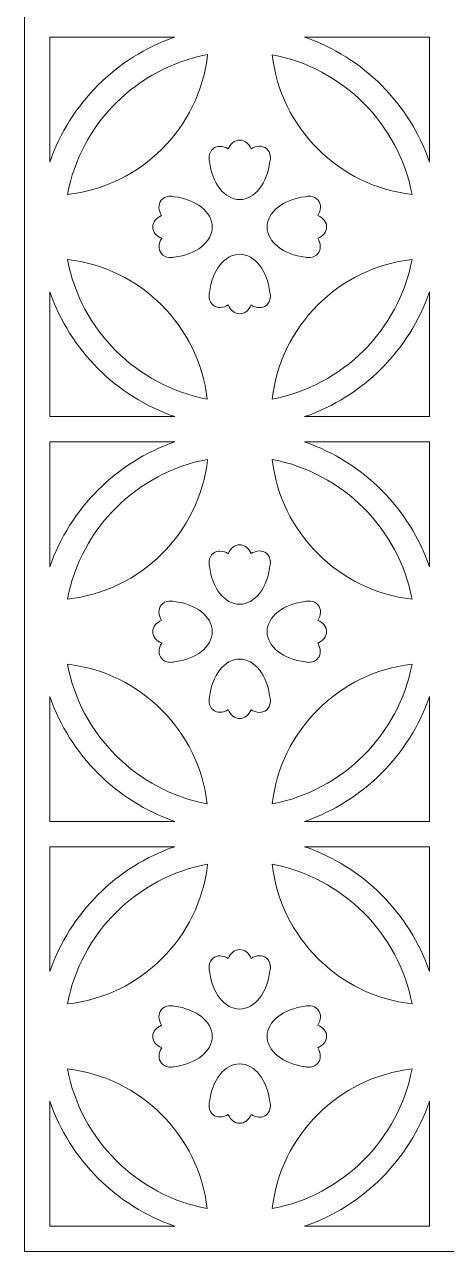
# Model space of a CAD drawing. Header units: centimetres. Extents: x -9.7 to 7.3, y -2.8 to 13.3.
# Drawn here: x -9.68 to -6.92, y -2.77 to 5.29 of the extents above; entities that cross this region are included whole.
import ezdxf

# ---------------------------------------------------------------- set-up
doc = ezdxf.new("R2010")
doc.units = ezdxf.units.CM
doc.header["$MEASUREMENT"] = 0
doc.layers.add('layer 1', color=7, linetype='Continuous')

msp = doc.modelspace()

# ---------------------------------------------------------------- linework, layer by layer
at = {"layer": 'layer 1', "color": 250, "lineweight": 9}
for points, knots in [([(-1.54577, -0.11033), (-1.54577, -0.11033), (-1.54577, -2.76741), (-1.54577, -2.76741), (-1.54577, -2.76741), (-1.54577, -2.76741), (-4.20287, -2.76741), (-4.20287, -2.76741), (-4.20287, -2.76741), (-4.20287, -2.76741), (-4.36892, -2.76741), (-4.36892, -2.76741), (-4.36892, -2.76741), (-4.36892, -2.76741), (-6.8604, -2.76741), (-6.8604, -2.76741), (-6.8604, -2.76741), (-6.8604, -2.76741), (-7.02602, -2.76741), (-7.02602, -2.76741), (-7.02602, -2.76741), (-7.02602, -2.76741), (-9.68355, -2.76741), (-9.68355, -2.76741), (-9.68355, -2.76741), (-9.68355, -2.76741), (-9.68355, -0.11033), (-9.68355, -0.11033), (-9.68355, -0.11033), (-9.68355, -0.11033), (-9.68355, 0.05574), (-9.68355, 0.05574), (-9.68355, 0.05574), (-9.68355, 0.05574), (-9.68355, 2.54675), (-9.68355, 2.54675), (-9.68355, 2.54675), (-9.68355, 2.54675), (-9.68355, 2.71282), (-9.68355, 2.71282), (-9.68355, 2.71282), (-9.68355, 2.71282), (-9.68355, 5.20383), (-9.68355, 5.20383), (-9.68355, 5.20383), (-9.68355, 5.20383), (-9.68355, 5.3699), (-9.68355, 5.3699), (-9.68355, 5.3699), (-9.68355, 5.3699), (-9.68355, 7.86092), (-9.68355, 7.86092), (-9.68355, 7.86092), (-9.68355, 7.86092), (-9.68355, 8.02698), (-9.68355, 8.02698), (-9.68355, 8.02698), (-9.68355, 8.02698), (-9.68355, 10.518), (-9.68355, 10.518), (-9.68355, 10.518), (-9.68355, 10.518), (-9.68355, 10.68406), (-9.68355, 10.68406), (-9.68355, 10.68406), (-9.68355, 10.68406), (-9.68355, 13.34115), (-9.68355, 13.34115), (-9.68355, 13.34115), (-9.68355, 13.34115), (-7.02602, 13.34115), (-7.02602, 13.34115), (-7.02602, 13.34115), (-7.02602, 13.34115), (-6.8604, 13.34115), (-6.8604, 13.34115), (-6.8604, 13.34115), (-6.8604, 13.34115), (-4.36892, 13.34115), (-4.36892, 13.34115), (-4.36892, 13.34115), (-4.36892, 13.34115), (-4.20287, 13.34115), (-4.20287, 13.34115), (-4.20287, 13.34115), (-4.20287, 13.34115), (-1.54577, 13.34115), (-1.54577, 13.34115), (-1.54577, 13.34115), (-1.54577, 13.34115), (-1.54577, 10.68406), (-1.54577, 10.68406), (-1.54577, 10.68406), (-1.54577, 10.68406), (-1.54577, 10.518), (-1.54577, 10.518), (-1.54577, 10.518), (-1.54577, 10.518), (-1.54577, 8.02698), (-1.54577, 8.02698), (-1.54577, 8.02698), (-1.54577, 8.02698), (-1.54577, 7.86092), (-1.54577, 7.86092), (-1.54577, 7.86092), (-1.54577, 7.86092), (-1.54577, 5.3699), (-1.54577, 5.3699), (-1.54577, 5.3699), (-1.54577, 5.3699), (-1.54577, 5.20383), (-1.54577, 5.20383), (-1.54577, 5.20383), (-1.54577, 5.20383), (-1.54577, 2.71282), (-1.54577, 2.71282), (-1.54577, 2.71282), (-1.54577, 2.71282), (-1.54577, 2.54675), (-1.54577, 2.54675), (-1.54577, 2.54675), (-1.54577, 2.54675), (-1.54577, 0.05574), (-1.54577, 0.05574), (-1.54577, 0.05574), (-1.54577, 0.05574), (-1.54577, -0.11033), (-1.54577, -0.11033)], [0, 0, 0, 0, 0.030303, 0.030303, 0.030303, 0.030303, 0.0606061, 0.0606061, 0.0606061, 0.0606061, 0.0909091, 0.0909091, 0.0909091, 0.0909091, 0.1212121, 0.1212121, 0.1212121, 0.1212121, 0.1515152, 0.1515152, 0.1515152, 0.1515152, 0.1818182, 0.1818182, 0.1818182, 0.1818182, 0.2121212, 0.2121212, 0.2121212, 0.2121212, 0.2424242, 0.2424242, 0.2424242, 0.2424242, 0.2727273, 0.2727273, 0.2727273, 0.2727273, 0.3030303, 0.3030303, 0.3030303, 0.3030303, 0.3333333, 0.3333333, 0.3333333, 0.3333333, 0.3636364, 0.3636364, 0.3636364, 0.3636364, 0.3939394, 0.3939394, 0.3939394, 0.3939394, 0.4242424, 0.4242424, 0.4242424, 0.4242424, 0.4545455, 0.4545455, 0.4545455, 0.4545455, 0.4848485, 0.4848485, 0.4848485, 0.4848485, 0.5151515, 0.5151515, 0.5151515, 0.5151515, 0.5454545, 0.5454545, 0.5454545, 0.5454545, 0.5757576, 0.5757576, 0.5757576, 0.5757576, 0.6060606, 0.6060606, 0.6060606, 0.6060606, 0.6363636, 0.6363636, 0.6363636, 0.6363636, 0.6666667, 0.6666667, 0.6666667, 0.6666667, 0.6969697, 0.6969697, 0.6969697, 0.6969697, 0.7272727, 0.7272727, 0.7272727, 0.7272727, 0.7575758, 0.7575758, 0.7575758, 0.7575758, 0.7878788, 0.7878788, 0.7878788, 0.7878788, 0.8181818, 0.8181818, 0.8181818, 0.8181818, 0.8484848, 0.8484848, 0.8484848, 0.8484848, 0.8787879, 0.8787879, 0.8787879, 0.8787879, 0.9090909, 0.9090909, 0.9090909, 0.9090909, 0.9393939, 0.9393939, 0.9393939, 0.9393939, 1, 1, 1, 1]), ([(-9.51748, 4.3844), (-9.38548, 4.76736), (-9.08102, 5.07184), (-8.69805, 5.20383), (-8.69805, 5.20383), (-8.69805, 5.20383), (-9.51748, 5.20383), (-9.51748, 5.20383), (-9.51748, 5.20383), (-9.51748, 5.20383), (-9.51748, 4.3844), (-9.51748, 4.3844)], [0, 0, 0, 0, 0.25, 0.25, 0.25, 0.25, 0.5, 0.5, 0.5, 0.5, 1, 1, 1, 1]), ([(-7.84598, 5.20383), (-7.46292, 5.07181), (-7.15842, 4.76723), (-7.02646, 4.38414), (-7.02646, 4.38414), (-7.02646, 4.38414), (-7.02646, 5.20383), (-7.02646, 5.20383), (-7.02646, 5.20383), (-7.02646, 5.20383), (-7.84598, 5.20383), (-7.84598, 5.20383)], [0, 0, 0, 0, 0.25, 0.25, 0.25, 0.25, 0.5, 0.5, 0.5, 0.5, 1, 1, 1, 1]), ([(-9.40255, 4.17169), (-9.31468, 4.63538), (-8.94627, 5.00296), (-8.48213, 5.08955), (-8.48213, 5.08955), (-8.53544, 4.60838), (-8.921, 4.22366), (-9.40255, 4.17169)], [0, 0, 0, 0, 0.3333333, 0.3333333, 0.3333333, 0.3333333, 1, 1, 1, 1]), ([(-8.05823, 5.08886), (-7.59593, 5.0011), (-7.22922, 4.63443), (-7.14146, 4.17211), (-7.14146, 4.17211), (-7.62111, 4.22558), (-8.00476, 4.60922), (-8.05823, 5.08886)], [0, 0, 0, 0, 0.3333333, 0.3333333, 0.3333333, 0.3333333, 1, 1, 1, 1]), ([(-8.47034, 4.38816), (-8.47277, 4.39862), (-8.47361, 4.40899), (-8.47291, 4.41892), (-8.47291, 4.41892), (-8.47291, 4.41892), (-8.47307, 4.42231), (-8.47307, 4.42231), (-8.47307, 4.42231), (-8.47307, 4.42231), (-8.47261, 4.42231), (-8.47261, 4.42231), (-8.47261, 4.42231), (-8.47046, 4.44212), (-8.46186, 4.45985), (-8.44686, 4.47197), (-8.44686, 4.47197), (-8.4201, 4.49359), (-8.38037, 4.49142), (-8.34658, 4.46986), (-8.34658, 4.46986), (-8.33289, 4.50473), (-8.30461, 4.52873), (-8.27198, 4.52873), (-8.27198, 4.52873), (-8.2396, 4.52873), (-8.21156, 4.50511), (-8.19777, 4.47067), (-8.19777, 4.47067), (-8.16384, 4.49266), (-8.12379, 4.49502), (-8.09684, 4.47319), (-8.09684, 4.47319), (-8.08151, 4.46084), (-8.07293, 4.44263), (-8.07101, 4.42231), (-8.07101, 4.42231), (-8.07101, 4.42231), (-8.07089, 4.42231), (-8.07089, 4.42231), (-8.07089, 4.42231), (-8.07089, 4.42231), (-8.07093, 4.42153), (-8.07093, 4.42153), (-8.07093, 4.42153), (-8.07, 4.41082), (-8.07091, 4.39958), (-8.07367, 4.38824), (-8.07367, 4.38824), (-8.09051, 4.24607), (-8.17289, 4.13811), (-8.27198, 4.13811), (-8.27198, 4.13811), (-8.37105, 4.13811), (-8.45345, 4.24605), (-8.47034, 4.38816)], [0, 0, 0, 0, 0.0666667, 0.0666667, 0.0666667, 0.0666667, 0.1333333, 0.1333333, 0.1333333, 0.1333333, 0.2, 0.2, 0.2, 0.2, 0.2666667, 0.2666667, 0.2666667, 0.2666667, 0.3333333, 0.3333333, 0.3333333, 0.3333333, 0.4, 0.4, 0.4, 0.4, 0.4666667, 0.4666667, 0.4666667, 0.4666667, 0.5333333, 0.5333333, 0.5333333, 0.5333333, 0.6, 0.6, 0.6, 0.6, 0.6666667, 0.6666667, 0.6666667, 0.6666667, 0.7333333, 0.7333333, 0.7333333, 0.7333333, 0.8, 0.8, 0.8, 0.8, 0.8666667, 0.8666667, 0.8666667, 0.8666667, 1, 1, 1, 1]), ([(-8.70171, 3.75985), (-8.71217, 3.75742), (-8.72254, 3.75658), (-8.73247, 3.75728), (-8.73247, 3.75728), (-8.73247, 3.75728), (-8.73586, 3.75712), (-8.73586, 3.75712), (-8.73586, 3.75712), (-8.73586, 3.75712), (-8.73586, 3.75758), (-8.73586, 3.75758), (-8.73586, 3.75758), (-8.75567, 3.75973), (-8.77339, 3.76832), (-8.78552, 3.78333), (-8.78552, 3.78333), (-8.80714, 3.81009), (-8.80497, 3.84982), (-8.78341, 3.88361), (-8.78341, 3.88361), (-8.81828, 3.89729), (-8.84227, 3.92558), (-8.84227, 3.95821), (-8.84227, 3.95821), (-8.84227, 3.99059), (-8.81866, 4.01863), (-8.78422, 4.03242), (-8.78422, 4.03242), (-8.80621, 4.06635), (-8.80857, 4.1064), (-8.78674, 4.13335), (-8.78674, 4.13335), (-8.77438, 4.14868), (-8.75618, 4.15725), (-8.73586, 4.15918), (-8.73586, 4.15918), (-8.73586, 4.15918), (-8.73586, 4.1593), (-8.73586, 4.1593), (-8.73586, 4.1593), (-8.73586, 4.1593), (-8.73508, 4.15926), (-8.73508, 4.15926), (-8.73508, 4.15926), (-8.72437, 4.16018), (-8.71313, 4.15927), (-8.70179, 4.15652), (-8.70179, 4.15652), (-8.55962, 4.13967), (-8.45166, 4.0573), (-8.45166, 3.95821), (-8.45166, 3.95821), (-8.45166, 3.85914), (-8.55959, 3.77673), (-8.70171, 3.75985)], [0, 0, 0, 0, 0.0666667, 0.0666667, 0.0666667, 0.0666667, 0.1333333, 0.1333333, 0.1333333, 0.1333333, 0.2, 0.2, 0.2, 0.2, 0.2666667, 0.2666667, 0.2666667, 0.2666667, 0.3333333, 0.3333333, 0.3333333, 0.3333333, 0.4, 0.4, 0.4, 0.4, 0.4666667, 0.4666667, 0.4666667, 0.4666667, 0.5333333, 0.5333333, 0.5333333, 0.5333333, 0.6, 0.6, 0.6, 0.6, 0.6666667, 0.6666667, 0.6666667, 0.6666667, 0.7333333, 0.7333333, 0.7333333, 0.7333333, 0.8, 0.8, 0.8, 0.8, 0.8666667, 0.8666667, 0.8666667, 0.8666667, 1, 1, 1, 1]), ([(-7.84203, 3.75985), (-7.83157, 3.75742), (-7.8212, 3.75658), (-7.81127, 3.75728), (-7.81127, 3.75728), (-7.81127, 3.75728), (-7.80788, 3.75712), (-7.80788, 3.75712), (-7.80788, 3.75712), (-7.80788, 3.75712), (-7.80788, 3.75758), (-7.80788, 3.75758), (-7.80788, 3.75758), (-7.78807, 3.75973), (-7.77034, 3.76832), (-7.75822, 3.78333), (-7.75822, 3.78333), (-7.73659, 3.81009), (-7.73876, 3.84982), (-7.76033, 3.88361), (-7.76033, 3.88361), (-7.72546, 3.89729), (-7.70146, 3.92558), (-7.70146, 3.95821), (-7.70146, 3.95821), (-7.70146, 3.99059), (-7.72508, 4.01863), (-7.75952, 4.03242), (-7.75952, 4.03242), (-7.73753, 4.06635), (-7.73517, 4.1064), (-7.757, 4.13335), (-7.757, 4.13335), (-7.76935, 4.14868), (-7.78756, 4.15725), (-7.80788, 4.15918), (-7.80788, 4.15918), (-7.80788, 4.15918), (-7.80788, 4.1593), (-7.80788, 4.1593), (-7.80788, 4.1593), (-7.80788, 4.1593), (-7.80866, 4.15926), (-7.80866, 4.15926), (-7.80866, 4.15926), (-7.81936, 4.16018), (-7.83061, 4.15927), (-7.84195, 4.15652), (-7.84195, 4.15652), (-7.98412, 4.13967), (-8.09207, 4.0573), (-8.09207, 3.95821), (-8.09207, 3.95821), (-8.09207, 3.85914), (-7.98414, 3.77673), (-7.84203, 3.75985)], [0, 0, 0, 0, 0.0666667, 0.0666667, 0.0666667, 0.0666667, 0.1333333, 0.1333333, 0.1333333, 0.1333333, 0.2, 0.2, 0.2, 0.2, 0.2666667, 0.2666667, 0.2666667, 0.2666667, 0.3333333, 0.3333333, 0.3333333, 0.3333333, 0.4, 0.4, 0.4, 0.4, 0.4666667, 0.4666667, 0.4666667, 0.4666667, 0.5333333, 0.5333333, 0.5333333, 0.5333333, 0.6, 0.6, 0.6, 0.6, 0.6666667, 0.6666667, 0.6666667, 0.6666667, 0.7333333, 0.7333333, 0.7333333, 0.7333333, 0.8, 0.8, 0.8, 0.8, 0.8666667, 0.8666667, 0.8666667, 0.8666667, 1, 1, 1, 1]), ([(-8.48571, 2.82783), (-8.94801, 2.91562), (-9.3147, 3.28226), (-9.40247, 3.74459), (-9.40247, 3.74459), (-8.92281, 3.69112), (-8.53917, 3.30748), (-8.48571, 2.82783)], [0, 0, 0, 0, 0.3333333, 0.3333333, 0.3333333, 0.3333333, 1, 1, 1, 1]), ([(-8.47034, 3.52848), (-8.47277, 3.51802), (-8.47361, 3.50765), (-8.47291, 3.49772), (-8.47291, 3.49772), (-8.47291, 3.49772), (-8.47307, 3.49433), (-8.47307, 3.49433), (-8.47307, 3.49433), (-8.47307, 3.49433), (-8.47261, 3.49433), (-8.47261, 3.49433), (-8.47261, 3.49433), (-8.47046, 3.47452), (-8.46186, 3.45679), (-8.44686, 3.44467), (-8.44686, 3.44467), (-8.4201, 3.42305), (-8.38037, 3.42522), (-8.34658, 3.44678), (-8.34658, 3.44678), (-8.33289, 3.41191), (-8.30461, 3.38791), (-8.27198, 3.38791), (-8.27198, 3.38791), (-8.2396, 3.38791), (-8.21156, 3.41153), (-8.19777, 3.44597), (-8.19777, 3.44597), (-8.16384, 3.42398), (-8.12379, 3.42162), (-8.09684, 3.44345), (-8.09684, 3.44345), (-8.08151, 3.4558), (-8.07293, 3.47401), (-8.07101, 3.49433), (-8.07101, 3.49433), (-8.07101, 3.49433), (-8.07089, 3.49433), (-8.07089, 3.49433), (-8.07089, 3.49433), (-8.07089, 3.49433), (-8.07093, 3.49511), (-8.07093, 3.49511), (-8.07093, 3.49511), (-8.07, 3.50582), (-8.07091, 3.51706), (-8.07367, 3.5284), (-8.07367, 3.5284), (-8.09051, 3.67057), (-8.17289, 3.77853), (-8.27198, 3.77853), (-8.27198, 3.77853), (-8.37105, 3.77853), (-8.45345, 3.67059), (-8.47034, 3.52848)], [0, 0, 0, 0, 0.0666667, 0.0666667, 0.0666667, 0.0666667, 0.1333333, 0.1333333, 0.1333333, 0.1333333, 0.2, 0.2, 0.2, 0.2, 0.2666667, 0.2666667, 0.2666667, 0.2666667, 0.3333333, 0.3333333, 0.3333333, 0.3333333, 0.4, 0.4, 0.4, 0.4, 0.4666667, 0.4666667, 0.4666667, 0.4666667, 0.5333333, 0.5333333, 0.5333333, 0.5333333, 0.6, 0.6, 0.6, 0.6, 0.6666667, 0.6666667, 0.6666667, 0.6666667, 0.7333333, 0.7333333, 0.7333333, 0.7333333, 0.8, 0.8, 0.8, 0.8, 0.8666667, 0.8666667, 0.8666667, 0.8666667, 1, 1, 1, 1]), ([(-7.14146, 3.74459), (-7.22924, 3.28228), (-7.59589, 2.91558), (-8.05823, 2.82782), (-8.05823, 2.82782), (-8.00476, 3.30746), (-7.62111, 3.69113), (-7.14146, 3.74459)], [0, 0, 0, 0, 0.3333333, 0.3333333, 0.3333333, 0.3333333, 1, 1, 1, 1]), ([(-8.69779, 2.71282), (-9.08088, 2.84476), (-9.38546, 3.14931), (-9.51748, 3.53233), (-9.51748, 3.53233), (-9.51748, 3.53233), (-9.51748, 2.71282), (-9.51748, 2.71282), (-9.51748, 2.71282), (-9.51748, 2.71282), (-8.69779, 2.71282), (-8.69779, 2.71282)], [0, 0, 0, 0, 0.25, 0.25, 0.25, 0.25, 0.5, 0.5, 0.5, 0.5, 1, 1, 1, 1]), ([(-7.02646, 3.53259), (-7.15843, 3.14941), (-7.46308, 2.8448), (-7.84623, 2.71282), (-7.84623, 2.71282), (-7.84623, 2.71282), (-7.02646, 2.71282), (-7.02646, 2.71282), (-7.02646, 2.71282), (-7.02646, 2.71282), (-7.02646, 3.53259), (-7.02646, 3.53259)], [0, 0, 0, 0, 0.25, 0.25, 0.25, 0.25, 0.5, 0.5, 0.5, 0.5, 1, 1, 1, 1]), ([(-9.51748, 1.72732), (-9.38548, 2.11028), (-9.08102, 2.41476), (-8.69805, 2.54675), (-8.69805, 2.54675), (-8.69805, 2.54675), (-9.51748, 2.54675), (-9.51748, 2.54675), (-9.51748, 2.54675), (-9.51748, 2.54675), (-9.51748, 1.72732), (-9.51748, 1.72732)], [0, 0, 0, 0, 0.25, 0.25, 0.25, 0.25, 0.5, 0.5, 0.5, 0.5, 1, 1, 1, 1]), ([(-7.84598, 2.54675), (-7.46292, 2.41473), (-7.15842, 2.11014), (-7.02646, 1.72706), (-7.02646, 1.72706), (-7.02646, 1.72706), (-7.02646, 2.54675), (-7.02646, 2.54675), (-7.02646, 2.54675), (-7.02646, 2.54675), (-7.84598, 2.54675), (-7.84598, 2.54675)], [0, 0, 0, 0, 0.25, 0.25, 0.25, 0.25, 0.5, 0.5, 0.5, 0.5, 1, 1, 1, 1]), ([(-9.40255, 1.5146), (-9.31468, 1.9783), (-8.94627, 2.34588), (-8.48213, 2.43247), (-8.48213, 2.43247), (-8.53544, 1.95129), (-8.921, 1.56658), (-9.40255, 1.5146)], [0, 0, 0, 0, 0.3333333, 0.3333333, 0.3333333, 0.3333333, 1, 1, 1, 1]), ([(-8.05823, 2.43178), (-7.59593, 2.34402), (-7.22922, 1.97735), (-7.14146, 1.51503), (-7.14146, 1.51503), (-7.62111, 1.5685), (-8.00476, 1.95213), (-8.05823, 2.43178)], [0, 0, 0, 0, 0.3333333, 0.3333333, 0.3333333, 0.3333333, 1, 1, 1, 1]), ([(-8.47034, 1.73108), (-8.47277, 1.74154), (-8.47361, 1.75191), (-8.47291, 1.76184), (-8.47291, 1.76184), (-8.47291, 1.76184), (-8.47307, 1.76523), (-8.47307, 1.76523), (-8.47307, 1.76523), (-8.47307, 1.76523), (-8.47261, 1.76523), (-8.47261, 1.76523), (-8.47261, 1.76523), (-8.47046, 1.78504), (-8.46186, 1.80276), (-8.44686, 1.81489), (-8.44686, 1.81489), (-8.4201, 1.83651), (-8.38037, 1.83434), (-8.34658, 1.81277), (-8.34658, 1.81277), (-8.33289, 1.84765), (-8.30461, 1.87164), (-8.27198, 1.87164), (-8.27198, 1.87164), (-8.2396, 1.87164), (-8.21156, 1.84803), (-8.19777, 1.81359), (-8.19777, 1.81359), (-8.16384, 1.83558), (-8.12379, 1.83794), (-8.09684, 1.81611), (-8.09684, 1.81611), (-8.08151, 1.80375), (-8.07293, 1.78555), (-8.07101, 1.76523), (-8.07101, 1.76523), (-8.07101, 1.76523), (-8.07089, 1.76523), (-8.07089, 1.76523), (-8.07089, 1.76523), (-8.07089, 1.76523), (-8.07093, 1.76445), (-8.07093, 1.76445), (-8.07093, 1.76445), (-8.07, 1.75374), (-8.07091, 1.7425), (-8.07367, 1.73116), (-8.07367, 1.73116), (-8.09051, 1.58899), (-8.17289, 1.48103), (-8.27198, 1.48103), (-8.27198, 1.48103), (-8.37105, 1.48103), (-8.45345, 1.58896), (-8.47034, 1.73108)], [0, 0, 0, 0, 0.0666667, 0.0666667, 0.0666667, 0.0666667, 0.1333333, 0.1333333, 0.1333333, 0.1333333, 0.2, 0.2, 0.2, 0.2, 0.2666667, 0.2666667, 0.2666667, 0.2666667, 0.3333333, 0.3333333, 0.3333333, 0.3333333, 0.4, 0.4, 0.4, 0.4, 0.4666667, 0.4666667, 0.4666667, 0.4666667, 0.5333333, 0.5333333, 0.5333333, 0.5333333, 0.6, 0.6, 0.6, 0.6, 0.6666667, 0.6666667, 0.6666667, 0.6666667, 0.7333333, 0.7333333, 0.7333333, 0.7333333, 0.8, 0.8, 0.8, 0.8, 0.8666667, 0.8666667, 0.8666667, 0.8666667, 1, 1, 1, 1]), ([(-8.70171, 1.10277), (-8.71217, 1.10034), (-8.72254, 1.0995), (-8.73247, 1.1002), (-8.73247, 1.1002), (-8.73247, 1.1002), (-8.73586, 1.10004), (-8.73586, 1.10004), (-8.73586, 1.10004), (-8.73586, 1.10004), (-8.73586, 1.1005), (-8.73586, 1.1005), (-8.73586, 1.1005), (-8.75567, 1.10264), (-8.77339, 1.11124), (-8.78552, 1.12625), (-8.78552, 1.12625), (-8.80714, 1.15301), (-8.80497, 1.19274), (-8.78341, 1.22653), (-8.78341, 1.22653), (-8.81828, 1.24021), (-8.84227, 1.26849), (-8.84227, 1.30113), (-8.84227, 1.30113), (-8.84227, 1.33351), (-8.81866, 1.36155), (-8.78422, 1.37534), (-8.78422, 1.37534), (-8.80621, 1.40926), (-8.80857, 1.44932), (-8.78674, 1.47627), (-8.78674, 1.47627), (-8.77438, 1.4916), (-8.75618, 1.50017), (-8.73586, 1.5021), (-8.73586, 1.5021), (-8.73586, 1.5021), (-8.73586, 1.50222), (-8.73586, 1.50222), (-8.73586, 1.50222), (-8.73586, 1.50222), (-8.73508, 1.50218), (-8.73508, 1.50218), (-8.73508, 1.50218), (-8.72437, 1.5031), (-8.71313, 1.50219), (-8.70179, 1.49944), (-8.70179, 1.49944), (-8.55962, 1.48259), (-8.45166, 1.40022), (-8.45166, 1.30113), (-8.45166, 1.30113), (-8.45166, 1.20206), (-8.55959, 1.11965), (-8.70171, 1.10277)], [0, 0, 0, 0, 0.0666667, 0.0666667, 0.0666667, 0.0666667, 0.1333333, 0.1333333, 0.1333333, 0.1333333, 0.2, 0.2, 0.2, 0.2, 0.2666667, 0.2666667, 0.2666667, 0.2666667, 0.3333333, 0.3333333, 0.3333333, 0.3333333, 0.4, 0.4, 0.4, 0.4, 0.4666667, 0.4666667, 0.4666667, 0.4666667, 0.5333333, 0.5333333, 0.5333333, 0.5333333, 0.6, 0.6, 0.6, 0.6, 0.6666667, 0.6666667, 0.6666667, 0.6666667, 0.7333333, 0.7333333, 0.7333333, 0.7333333, 0.8, 0.8, 0.8, 0.8, 0.8666667, 0.8666667, 0.8666667, 0.8666667, 1, 1, 1, 1]), ([(-7.84203, 1.10277), (-7.83157, 1.10034), (-7.8212, 1.0995), (-7.81127, 1.1002), (-7.81127, 1.1002), (-7.81127, 1.1002), (-7.80788, 1.10004), (-7.80788, 1.10004), (-7.80788, 1.10004), (-7.80788, 1.10004), (-7.80788, 1.1005), (-7.80788, 1.1005), (-7.80788, 1.1005), (-7.78807, 1.10264), (-7.77034, 1.11124), (-7.75822, 1.12625), (-7.75822, 1.12625), (-7.73659, 1.15301), (-7.73876, 1.19274), (-7.76033, 1.22653), (-7.76033, 1.22653), (-7.72546, 1.24021), (-7.70146, 1.26849), (-7.70146, 1.30113), (-7.70146, 1.30113), (-7.70146, 1.33351), (-7.72508, 1.36155), (-7.75952, 1.37534), (-7.75952, 1.37534), (-7.73753, 1.40926), (-7.73517, 1.44932), (-7.757, 1.47627), (-7.757, 1.47627), (-7.76935, 1.4916), (-7.78756, 1.50017), (-7.80788, 1.5021), (-7.80788, 1.5021), (-7.80788, 1.5021), (-7.80788, 1.50222), (-7.80788, 1.50222), (-7.80788, 1.50222), (-7.80788, 1.50222), (-7.80866, 1.50218), (-7.80866, 1.50218), (-7.80866, 1.50218), (-7.81936, 1.5031), (-7.83061, 1.50219), (-7.84195, 1.49944), (-7.84195, 1.49944), (-7.98412, 1.48259), (-8.09207, 1.40022), (-8.09207, 1.30113), (-8.09207, 1.30113), (-8.09207, 1.20206), (-7.98414, 1.11965), (-7.84203, 1.10277)], [0, 0, 0, 0, 0.0666667, 0.0666667, 0.0666667, 0.0666667, 0.1333333, 0.1333333, 0.1333333, 0.1333333, 0.2, 0.2, 0.2, 0.2, 0.2666667, 0.2666667, 0.2666667, 0.2666667, 0.3333333, 0.3333333, 0.3333333, 0.3333333, 0.4, 0.4, 0.4, 0.4, 0.4666667, 0.4666667, 0.4666667, 0.4666667, 0.5333333, 0.5333333, 0.5333333, 0.5333333, 0.6, 0.6, 0.6, 0.6, 0.6666667, 0.6666667, 0.6666667, 0.6666667, 0.7333333, 0.7333333, 0.7333333, 0.7333333, 0.8, 0.8, 0.8, 0.8, 0.8666667, 0.8666667, 0.8666667, 0.8666667, 1, 1, 1, 1]), ([(-8.48571, 0.17075), (-8.94801, 0.25854), (-9.3147, 0.62518), (-9.40247, 1.08751), (-9.40247, 1.08751), (-8.92281, 1.03404), (-8.53917, 0.6504), (-8.48571, 0.17075)], [0, 0, 0, 0, 0.3333333, 0.3333333, 0.3333333, 0.3333333, 1, 1, 1, 1]), ([(-8.47034, 0.8714), (-8.47277, 0.86094), (-8.47361, 0.85056), (-8.47291, 0.84064), (-8.47291, 0.84064), (-8.47291, 0.84064), (-8.47307, 0.83724), (-8.47307, 0.83724), (-8.47307, 0.83724), (-8.47307, 0.83724), (-8.47261, 0.83724), (-8.47261, 0.83724), (-8.47261, 0.83724), (-8.47046, 0.81744), (-8.46186, 0.79971), (-8.44686, 0.78759), (-8.44686, 0.78759), (-8.4201, 0.76596), (-8.38037, 0.76813), (-8.34658, 0.7897), (-8.34658, 0.7897), (-8.33289, 0.75483), (-8.30461, 0.73083), (-8.27198, 0.73083), (-8.27198, 0.73083), (-8.2396, 0.73083), (-8.21156, 0.75445), (-8.19777, 0.78889), (-8.19777, 0.78889), (-8.16384, 0.7669), (-8.12379, 0.76454), (-8.09684, 0.78636), (-8.09684, 0.78636), (-8.08151, 0.79872), (-8.07293, 0.81693), (-8.07101, 0.83724), (-8.07101, 0.83724), (-8.07101, 0.83724), (-8.07089, 0.83724), (-8.07089, 0.83724), (-8.07089, 0.83724), (-8.07089, 0.83724), (-8.07093, 0.83803), (-8.07093, 0.83803), (-8.07093, 0.83803), (-8.07, 0.84873), (-8.07091, 0.85998), (-8.07367, 0.87132), (-8.07367, 0.87132), (-8.09051, 1.01349), (-8.17289, 1.12144), (-8.27198, 1.12144), (-8.27198, 1.12144), (-8.37105, 1.12144), (-8.45345, 1.01351), (-8.47034, 0.8714)], [0, 0, 0, 0, 0.0666667, 0.0666667, 0.0666667, 0.0666667, 0.1333333, 0.1333333, 0.1333333, 0.1333333, 0.2, 0.2, 0.2, 0.2, 0.2666667, 0.2666667, 0.2666667, 0.2666667, 0.3333333, 0.3333333, 0.3333333, 0.3333333, 0.4, 0.4, 0.4, 0.4, 0.4666667, 0.4666667, 0.4666667, 0.4666667, 0.5333333, 0.5333333, 0.5333333, 0.5333333, 0.6, 0.6, 0.6, 0.6, 0.6666667, 0.6666667, 0.6666667, 0.6666667, 0.7333333, 0.7333333, 0.7333333, 0.7333333, 0.8, 0.8, 0.8, 0.8, 0.8666667, 0.8666667, 0.8666667, 0.8666667, 1, 1, 1, 1]), ([(-7.14146, 1.08751), (-7.22924, 0.62519), (-7.59589, 0.2585), (-8.05823, 0.17074), (-8.05823, 0.17074), (-8.00476, 0.65038), (-7.62111, 1.03405), (-7.14146, 1.08751)], [0, 0, 0, 0, 0.3333333, 0.3333333, 0.3333333, 0.3333333, 1, 1, 1, 1]), ([(-8.69779, 0.05574), (-9.08088, 0.18768), (-9.38546, 0.49222), (-9.51748, 0.87525), (-9.51748, 0.87525), (-9.51748, 0.87525), (-9.51748, 0.05574), (-9.51748, 0.05574), (-9.51748, 0.05574), (-9.51748, 0.05574), (-8.69779, 0.05574), (-8.69779, 0.05574)], [0, 0, 0, 0, 0.25, 0.25, 0.25, 0.25, 0.5, 0.5, 0.5, 0.5, 1, 1, 1, 1]), ([(-7.02646, 0.87551), (-7.15843, 0.49233), (-7.46308, 0.18772), (-7.84623, 0.05574), (-7.84623, 0.05574), (-7.84623, 0.05574), (-7.02646, 0.05574), (-7.02646, 0.05574), (-7.02646, 0.05574), (-7.02646, 0.05574), (-7.02646, 0.87551), (-7.02646, 0.87551)], [0, 0, 0, 0, 0.25, 0.25, 0.25, 0.25, 0.5, 0.5, 0.5, 0.5, 1, 1, 1, 1]), ([(-9.51748, -0.92976), (-9.38548, -0.5468), (-9.08102, -0.24232), (-8.69805, -0.11033), (-8.69805, -0.11033), (-8.69805, -0.11033), (-9.51748, -0.11033), (-9.51748, -0.11033), (-9.51748, -0.11033), (-9.51748, -0.11033), (-9.51748, -0.92976), (-9.51748, -0.92976)], [0, 0, 0, 0, 0.25, 0.25, 0.25, 0.25, 0.5, 0.5, 0.5, 0.5, 1, 1, 1, 1]), ([(-7.84598, -0.11033), (-7.46292, -0.24235), (-7.15842, -0.54694), (-7.02646, -0.93002), (-7.02646, -0.93002), (-7.02646, -0.93002), (-7.02646, -0.11033), (-7.02646, -0.11033), (-7.02646, -0.11033), (-7.02646, -0.11033), (-7.84598, -0.11033), (-7.84598, -0.11033)], [0, 0, 0, 0, 0.25, 0.25, 0.25, 0.25, 0.5, 0.5, 0.5, 0.5, 1, 1, 1, 1]), ([(-9.40255, -1.14248), (-9.31468, -0.67878), (-8.94627, -0.3112), (-8.48213, -0.22461), (-8.48213, -0.22461), (-8.53544, -0.70579), (-8.921, -1.0905), (-9.40255, -1.14248)], [0, 0, 0, 0, 0.3333333, 0.3333333, 0.3333333, 0.3333333, 1, 1, 1, 1]), ([(-8.05823, -0.2253), (-7.59593, -0.31306), (-7.22922, -0.67973), (-7.14146, -1.14206), (-7.14146, -1.14206), (-7.62111, -1.08859), (-8.00476, -0.70495), (-8.05823, -0.2253)], [0, 0, 0, 0, 0.3333333, 0.3333333, 0.3333333, 0.3333333, 1, 1, 1, 1]), ([(-8.47034, -0.926), (-8.47277, -0.91555), (-8.47361, -0.90517), (-8.47291, -0.89524), (-8.47291, -0.89524), (-8.47291, -0.89524), (-8.47307, -0.89185), (-8.47307, -0.89185), (-8.47307, -0.89185), (-8.47307, -0.89185), (-8.47261, -0.89185), (-8.47261, -0.89185), (-8.47261, -0.89185), (-8.47046, -0.87205), (-8.46186, -0.85432), (-8.44686, -0.84219), (-8.44686, -0.84219), (-8.4201, -0.82057), (-8.38037, -0.82274), (-8.34658, -0.84431), (-8.34658, -0.84431), (-8.33289, -0.80943), (-8.30461, -0.78544), (-8.27198, -0.78544), (-8.27198, -0.78544), (-8.2396, -0.78544), (-8.21156, -0.80905), (-8.19777, -0.84349), (-8.19777, -0.84349), (-8.16384, -0.82151), (-8.12379, -0.81915), (-8.09684, -0.84097), (-8.09684, -0.84097), (-8.08151, -0.85333), (-8.07293, -0.87153), (-8.07101, -0.89185), (-8.07101, -0.89185), (-8.07101, -0.89185), (-8.07089, -0.89185), (-8.07089, -0.89185), (-8.07089, -0.89185), (-8.07089, -0.89185), (-8.07093, -0.89264), (-8.07093, -0.89264), (-8.07093, -0.89264), (-8.07, -0.90334), (-8.07091, -0.91458), (-8.07367, -0.92592), (-8.07367, -0.92592), (-8.09051, -1.06809), (-8.17289, -1.17605), (-8.27198, -1.17605), (-8.27198, -1.17605), (-8.37105, -1.17605), (-8.45345, -1.06812), (-8.47034, -0.926)], [0, 0, 0, 0, 0.0666667, 0.0666667, 0.0666667, 0.0666667, 0.1333333, 0.1333333, 0.1333333, 0.1333333, 0.2, 0.2, 0.2, 0.2, 0.2666667, 0.2666667, 0.2666667, 0.2666667, 0.3333333, 0.3333333, 0.3333333, 0.3333333, 0.4, 0.4, 0.4, 0.4, 0.4666667, 0.4666667, 0.4666667, 0.4666667, 0.5333333, 0.5333333, 0.5333333, 0.5333333, 0.6, 0.6, 0.6, 0.6, 0.6666667, 0.6666667, 0.6666667, 0.6666667, 0.7333333, 0.7333333, 0.7333333, 0.7333333, 0.8, 0.8, 0.8, 0.8, 0.8666667, 0.8666667, 0.8666667, 0.8666667, 1, 1, 1, 1]), ([(-8.70171, -1.55432), (-8.71217, -1.55674), (-8.72254, -1.55759), (-8.73247, -1.55688), (-8.73247, -1.55688), (-8.73247, -1.55688), (-8.73586, -1.55704), (-8.73586, -1.55704), (-8.73586, -1.55704), (-8.73586, -1.55704), (-8.73586, -1.55658), (-8.73586, -1.55658), (-8.73586, -1.55658), (-8.75567, -1.55444), (-8.77339, -1.54584), (-8.78552, -1.53084), (-8.78552, -1.53084), (-8.80714, -1.50407), (-8.80497, -1.46434), (-8.78341, -1.43056), (-8.78341, -1.43056), (-8.81828, -1.41687), (-8.84227, -1.38859), (-8.84227, -1.35595), (-8.84227, -1.35595), (-8.84227, -1.32357), (-8.81866, -1.29554), (-8.78422, -1.28174), (-8.78422, -1.28174), (-8.80621, -1.24782), (-8.80857, -1.20776), (-8.78674, -1.18081), (-8.78674, -1.18081), (-8.77438, -1.16548), (-8.75618, -1.15691), (-8.73586, -1.15498), (-8.73586, -1.15498), (-8.73586, -1.15498), (-8.73586, -1.15486), (-8.73586, -1.15486), (-8.73586, -1.15486), (-8.73586, -1.15486), (-8.73508, -1.1549), (-8.73508, -1.1549), (-8.73508, -1.1549), (-8.72437, -1.15398), (-8.71313, -1.15489), (-8.70179, -1.15764), (-8.70179, -1.15764), (-8.55962, -1.17449), (-8.45166, -1.25686), (-8.45166, -1.35595), (-8.45166, -1.35595), (-8.45166, -1.45503), (-8.55959, -1.53743), (-8.70171, -1.55432)], [0, 0, 0, 0, 0.0666667, 0.0666667, 0.0666667, 0.0666667, 0.1333333, 0.1333333, 0.1333333, 0.1333333, 0.2, 0.2, 0.2, 0.2, 0.2666667, 0.2666667, 0.2666667, 0.2666667, 0.3333333, 0.3333333, 0.3333333, 0.3333333, 0.4, 0.4, 0.4, 0.4, 0.4666667, 0.4666667, 0.4666667, 0.4666667, 0.5333333, 0.5333333, 0.5333333, 0.5333333, 0.6, 0.6, 0.6, 0.6, 0.6666667, 0.6666667, 0.6666667, 0.6666667, 0.7333333, 0.7333333, 0.7333333, 0.7333333, 0.8, 0.8, 0.8, 0.8, 0.8666667, 0.8666667, 0.8666667, 0.8666667, 1, 1, 1, 1]), ([(-7.84203, -1.55432), (-7.83157, -1.55674), (-7.8212, -1.55759), (-7.81127, -1.55688), (-7.81127, -1.55688), (-7.81127, -1.55688), (-7.80788, -1.55704), (-7.80788, -1.55704), (-7.80788, -1.55704), (-7.80788, -1.55704), (-7.80788, -1.55658), (-7.80788, -1.55658), (-7.80788, -1.55658), (-7.78807, -1.55444), (-7.77034, -1.54584), (-7.75822, -1.53084), (-7.75822, -1.53084), (-7.73659, -1.50407), (-7.73876, -1.46434), (-7.76033, -1.43056), (-7.76033, -1.43056), (-7.72546, -1.41687), (-7.70146, -1.38859), (-7.70146, -1.35595), (-7.70146, -1.35595), (-7.70146, -1.32357), (-7.72508, -1.29554), (-7.75952, -1.28174), (-7.75952, -1.28174), (-7.73753, -1.24782), (-7.73517, -1.20776), (-7.757, -1.18081), (-7.757, -1.18081), (-7.76935, -1.16548), (-7.78756, -1.15691), (-7.80788, -1.15498), (-7.80788, -1.15498), (-7.80788, -1.15498), (-7.80788, -1.15486), (-7.80788, -1.15486), (-7.80788, -1.15486), (-7.80788, -1.15486), (-7.80866, -1.1549), (-7.80866, -1.1549), (-7.80866, -1.1549), (-7.81936, -1.15398), (-7.83061, -1.15489), (-7.84195, -1.15764), (-7.84195, -1.15764), (-7.98412, -1.17449), (-8.09207, -1.25686), (-8.09207, -1.35595), (-8.09207, -1.35595), (-8.09207, -1.45503), (-7.98414, -1.53743), (-7.84203, -1.55432)], [0, 0, 0, 0, 0.0666667, 0.0666667, 0.0666667, 0.0666667, 0.1333333, 0.1333333, 0.1333333, 0.1333333, 0.2, 0.2, 0.2, 0.2, 0.2666667, 0.2666667, 0.2666667, 0.2666667, 0.3333333, 0.3333333, 0.3333333, 0.3333333, 0.4, 0.4, 0.4, 0.4, 0.4666667, 0.4666667, 0.4666667, 0.4666667, 0.5333333, 0.5333333, 0.5333333, 0.5333333, 0.6, 0.6, 0.6, 0.6, 0.6666667, 0.6666667, 0.6666667, 0.6666667, 0.7333333, 0.7333333, 0.7333333, 0.7333333, 0.8, 0.8, 0.8, 0.8, 0.8666667, 0.8666667, 0.8666667, 0.8666667, 1, 1, 1, 1]), ([(-8.48571, -2.48633), (-8.94801, -2.39854), (-9.3147, -2.0319), (-9.40247, -1.56958), (-9.40247, -1.56958), (-8.92281, -1.62305), (-8.53917, -2.00669), (-8.48571, -2.48633)], [0, 0, 0, 0, 0.3333333, 0.3333333, 0.3333333, 0.3333333, 1, 1, 1, 1]), ([(-8.47034, -1.78568), (-8.47277, -1.79614), (-8.47361, -1.80652), (-8.47291, -1.81645), (-8.47291, -1.81645), (-8.47291, -1.81645), (-8.47307, -1.81984), (-8.47307, -1.81984), (-8.47307, -1.81984), (-8.47307, -1.81984), (-8.47261, -1.81984), (-8.47261, -1.81984), (-8.47261, -1.81984), (-8.47046, -1.83964), (-8.46186, -1.85737), (-8.44686, -1.8695), (-8.44686, -1.8695), (-8.4201, -1.89112), (-8.38037, -1.88895), (-8.34658, -1.86738), (-8.34658, -1.86738), (-8.33289, -1.90225), (-8.30461, -1.92625), (-8.27198, -1.92625), (-8.27198, -1.92625), (-8.2396, -1.92625), (-8.21156, -1.90263), (-8.19777, -1.86819), (-8.19777, -1.86819), (-8.16384, -1.89018), (-8.12379, -1.89254), (-8.09684, -1.87072), (-8.09684, -1.87072), (-8.08151, -1.85836), (-8.07293, -1.84016), (-8.07101, -1.81984), (-8.07101, -1.81984), (-8.07101, -1.81984), (-8.07089, -1.81984), (-8.07089, -1.81984), (-8.07089, -1.81984), (-8.07089, -1.81984), (-8.07093, -1.81905), (-8.07093, -1.81905), (-8.07093, -1.81905), (-8.07, -1.80835), (-8.07091, -1.7971), (-8.07367, -1.78576), (-8.07367, -1.78576), (-8.09051, -1.6436), (-8.17289, -1.53564), (-8.27198, -1.53564), (-8.27198, -1.53564), (-8.37105, -1.53564), (-8.45345, -1.64357), (-8.47034, -1.78568)], [0, 0, 0, 0, 0.0666667, 0.0666667, 0.0666667, 0.0666667, 0.1333333, 0.1333333, 0.1333333, 0.1333333, 0.2, 0.2, 0.2, 0.2, 0.2666667, 0.2666667, 0.2666667, 0.2666667, 0.3333333, 0.3333333, 0.3333333, 0.3333333, 0.4, 0.4, 0.4, 0.4, 0.4666667, 0.4666667, 0.4666667, 0.4666667, 0.5333333, 0.5333333, 0.5333333, 0.5333333, 0.6, 0.6, 0.6, 0.6, 0.6666667, 0.6666667, 0.6666667, 0.6666667, 0.7333333, 0.7333333, 0.7333333, 0.7333333, 0.8, 0.8, 0.8, 0.8, 0.8666667, 0.8666667, 0.8666667, 0.8666667, 1, 1, 1, 1]), ([(-7.14146, -1.56958), (-7.22924, -2.03189), (-7.59589, -2.39858), (-8.05823, -2.48635), (-8.05823, -2.48635), (-8.00476, -2.0067), (-7.62111, -1.62303), (-7.14146, -1.56958)], [0, 0, 0, 0, 0.3333333, 0.3333333, 0.3333333, 0.3333333, 1, 1, 1, 1]), ([(-8.69779, -2.60134), (-9.08088, -2.4694), (-9.38546, -2.16486), (-9.51748, -1.78183), (-9.51748, -1.78183), (-9.51748, -1.78183), (-9.51748, -2.60134), (-9.51748, -2.60134), (-9.51748, -2.60134), (-9.51748, -2.60134), (-8.69779, -2.60134), (-8.69779, -2.60134)], [0, 0, 0, 0, 0.25, 0.25, 0.25, 0.25, 0.5, 0.5, 0.5, 0.5, 1, 1, 1, 1]), ([(-7.02646, -1.78157), (-7.15843, -2.16475), (-7.46308, -2.46936), (-7.84623, -2.60134), (-7.84623, -2.60134), (-7.84623, -2.60134), (-7.02646, -2.60134), (-7.02646, -2.60134), (-7.02646, -2.60134), (-7.02646, -2.60134), (-7.02646, -1.78157), (-7.02646, -1.78157)], [0, 0, 0, 0, 0.25, 0.25, 0.25, 0.25, 0.5, 0.5, 0.5, 0.5, 1, 1, 1, 1])]:
    msp.add_open_spline(points, degree=3, knots=knots, dxfattribs=at)

doc.saveas('drawing.dxf')
